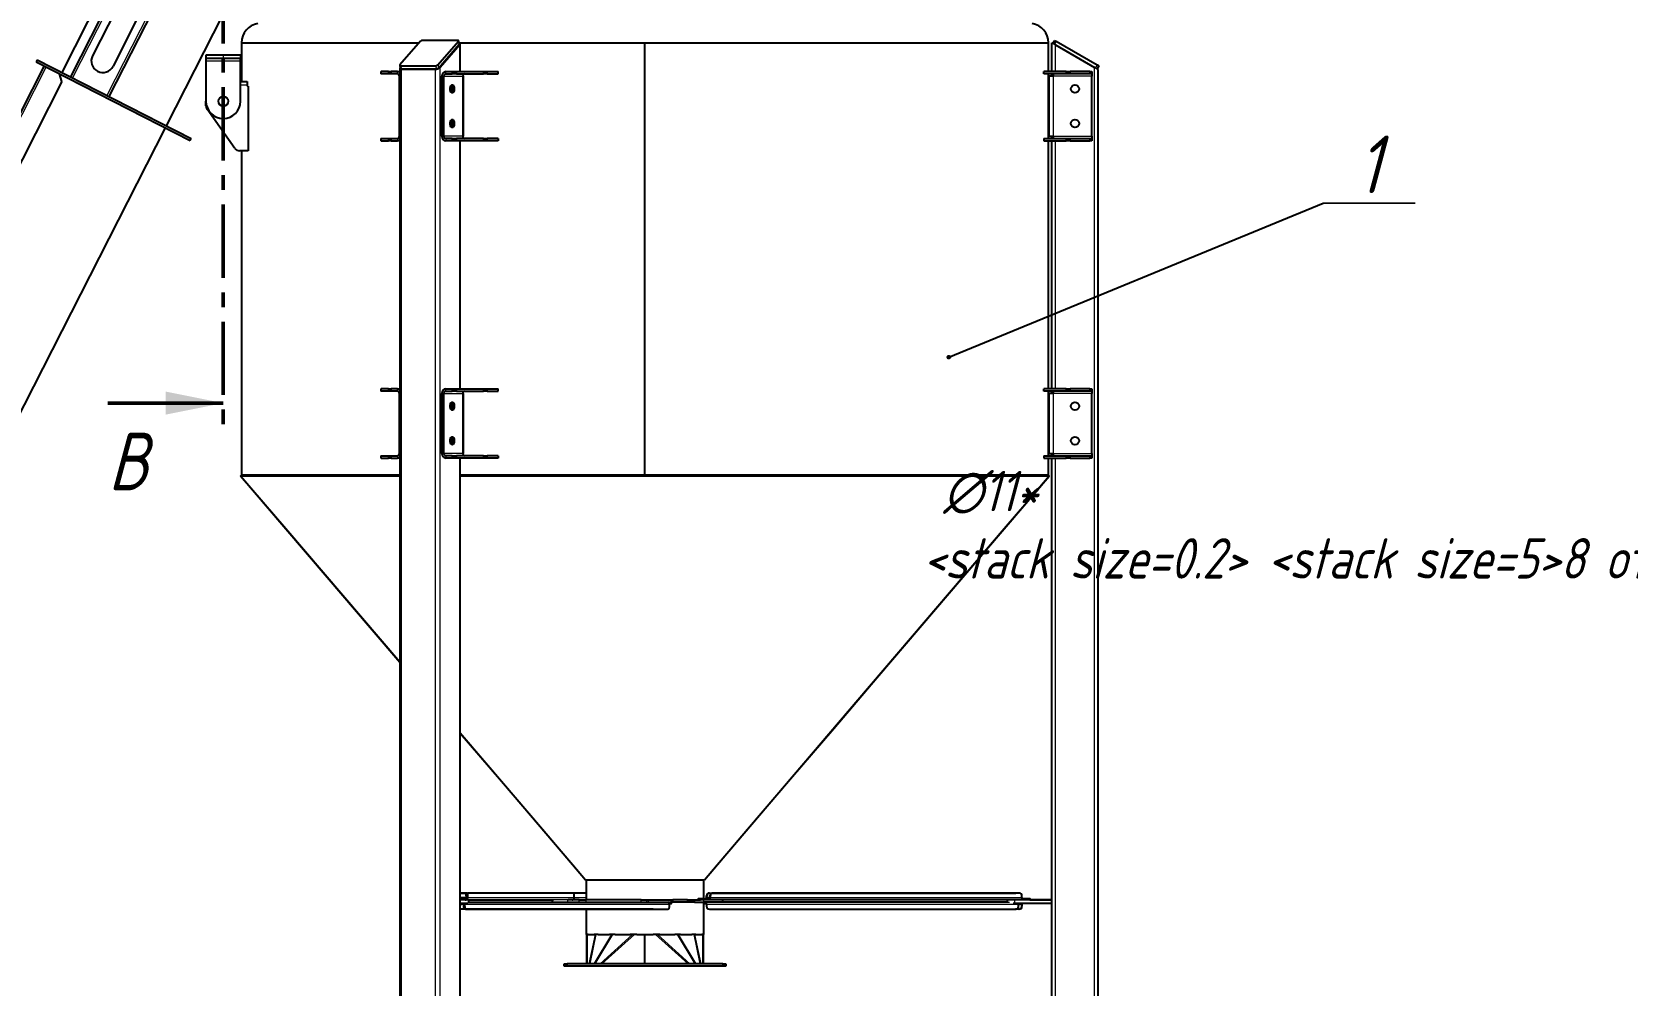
# Model space of a CAD drawing. Header units: millimetres. Extents: x 0 to 594, y -1 to 420.
# Drawn here: x 157.4 to 295.7, y 246.1 to 328.7 of the extents above; entities that cross this region are included whole.
import ezdxf

# ---------------------------------------------------------------- set-up
doc = ezdxf.new("R2010")
doc.units = ezdxf.units.MM
doc.linetypes.add('SLD-Сплошная', pattern=[0])
doc.linetypes.add('SLD-Тонкая-Толстая', pattern=[10.16, 6.35, -1.27, 1.27, -1.27])
doc.styles.add('SLDTEXTSTYLE1', font='')
doc.styles.get('SLDTEXTSTYLE1').set_extended_font_data('ГОСТ тип А', italic=True)
doc.dimstyles.new('ISO-25', dxfattribs={"dimtxt": 2.5, "dimasz": 2.5, "dimexe": 1.25, "dimexo": 0.625, "dimtad": 1, "dimtxsty": 'Standard', "dimcen": 2.5, "dimadec": 0, "dimazin": 0, "dimtfac": 1, "dimtmove": 0, "dimatfit": 3, "dimfxl": 1, "dimarcsym": 0})
doc.dimstyles.new('SLDDIMSTYLE0', dxfattribs={"dimtxt": 3.5, "dimasz": 3, "dimexe": 0, "dimexo": 0.0625, "dimgap": 0.875, "dimtad": 2, "dimdec": 1, "dimlfac": 20, "dimrnd": 1e-09, "dimzin": 12, "dimdsep": 46, "dimtxsty": 'SLDTEXTSTYLE1', "dimsah": 1, "dimcen": 0.09, "dimadec": 0, "dimazin": 3, "dimtfac": 1, "dimtofl": 0, "dimtmove": 0, "dimatfit": 3, "dimfxl": 1, "dimfrac": 2, "dimtolj": 1, "dimtzin": 12, "dimarcsym": 0})
doc.dimstyles.new('SLDDIMSTYLE1', dxfattribs={"dimtxt": 0.18, "dimasz": 1, "dimexe": 0, "dimexo": 0.0625, "dimgap": 0, "dimtad": 0, "dimtih": 1, "dimtoh": 1, "dimdec": 0, "dimrnd": 1e-09, "dimzin": 0, "dimdsep": 46, "dimtxsty": 'Standard', "dimblk1": 'DOT', "dimblk2": 'DOT', "dimsah": 1, "dimcen": 0.09, "dimadec": 0, "dimazin": 0, "dimtfac": 1, "dimtdec": 0, "dimtofl": 0, "dimtmove": 0, "dimatfit": 3, "dimldrblk": 'DOT', "dimfxl": 1, "dimfrac": 2, "dimtolj": 1, "dimtzin": 0, "dimarcsym": 0})
doc.dimstyles.new('SLDDIMSTYLE7', dxfattribs={"dimtxt": 3.5, "dimasz": 3, "dimexe": 0, "dimexo": 0.0625, "dimgap": 0.875, "dimtad": 0, "dimtih": 1, "dimtoh": 1, "dimdec": 1, "dimlfac": 5, "dimrnd": 1e-09, "dimzin": 12, "dimdsep": 46, "dimtxsty": 'SLDTEXTSTYLE1', "dimsah": 1, "dimcen": 0, "dimadec": 0, "dimazin": 3, "dimtfac": 5, "dimtmove": 0, "dimatfit": 3, "dimfxl": 1, "dimfrac": 2, "dimtolj": 1, "dimtzin": 12, "dimarcsym": 0})

# ---------------------------------------------------------------- blocks, each defined once
blk = doc.blocks.new('*D32')
at = {"color": 0, "linetype": 'SLD-Сплошная', "lineweight": -2, "transparency": 16777216}
for p, q in [((189.86, 379.43), (16.1, 379.43)), ((16.1, 173.08), (16.1, 376.43)), ((244.73, 170.08), (16.1, 170.08))]:
    blk.add_line(p, q, dxfattribs=at)
at = {"color": 0, "linetype": 'SLD-Сплошная', "transparency": 16777216}
for points in [[(15.6, 376.43), (16.6, 376.43), (16.1, 379.43)], [(15.6, 173.08), (16.6, 173.08), (16.1, 170.08)]]:
    blk.add_solid(points, dxfattribs=at)
at = {"layer": 'Defpoints', "color": 0, "linetype": 'SLD-Сплошная', "transparency": 16777216}
for p in [(16.1, 379.43), (189.92, 379.43), (244.79, 170.08)]:
    blk.add_point(p, dxfattribs=at)
at = {"color": 0, "linetype": 'SLD-Сплошная', "lineweight": 18, "transparency": 16777216, "insert": (11.72, 333.13), "char_height": 3.5, "attachment_point": 2, "rotation": 90, "style": 'SLDTEXTSTYLE1'}
blk.add_mtext('\\A1;4187.*', dxfattribs=at)
blk = doc.blocks.new('SW_NOTE_0_2')
at = {"color": 0, "linetype": 'SLD-Сплошная', "lineweight": 18}
for p, q in [((0, 0), (8, 0)), ((8, 0), (0, 0)), ((0, 0), (8, 0)), ((8, 0), (0, 0)), ((0, 0), (8, 0)), ((8, 0), (0, 0))]:
    blk.add_line(p, q, dxfattribs=at)
at = {"color": 0, "linetype": 'SLD-Сплошная', "lineweight": 18, "insert": (3.97, 5.85), "char_height": 5, "attachment_point": 2, "style": 'SLDTEXTSTYLE1'}
blk.add_mtext('1', dxfattribs=at)
blk = doc.blocks.new('_Dot')
at = {"color": 0, "linetype": 'ByBlock', "lineweight": -2}
blk.add_line((-0.5, 0), (-1, 0), dxfattribs=at)
at = {"color": 0, "linetype": 'ByBlock', "const_width": 0.5}
blk.add_lwpolyline([(-0.25, 0, 1), (0.25, 0, 1)], format="xyb", close=True, dxfattribs=at)
blk = doc.blocks.new('*D42')
at = {"color": 0, "linetype": 'SLD-Сплошная', "lineweight": -2, "transparency": 16777216}
for p, q in [((347.85, 286.01), (359.69, 304.48)), ((344.85, 286.01), (347.85, 286.01))]:
    blk.add_line(p, q, dxfattribs=at)
at = {"color": 0, "linetype": 'SLD-Сплошная', "transparency": 16777216}
blk.add_solid([(359.27, 304.75), (360.11, 304.21), (361.31, 307.01)], dxfattribs=at)
at = {"layer": 'Defpoints', "color": 0, "linetype": 'SLD-Сплошная', "transparency": 16777216}
for p in [(361.31, 307.01), (360.12, 305.15)]:
    blk.add_point(p, dxfattribs=at)
at = {"color": 0, "linetype": 'SLD-Сплошная', "lineweight": 18, "transparency": 16777216, "insert": (234.64, 290.68), "char_height": 3.5, "attachment_point": 1, "style": 'SLDTEXTSTYLE1'}
blk.add_mtext('\\A1; ∅11*\\P<stack size=0.2> <stack size=5>8 отв.', dxfattribs=at)
blk = doc.blocks.new('*D47')
at = {"color": 0, "lineweight": -2, "transparency": 16777216}
for start, end in [(37.2206, 59.5314), (3.4686, 26.111)]:
    blk.add_arc((114.37, 213.31), 49.56, start, end, dxfattribs=at)
at = {"color": 0, "transparency": 16777216}
for points in [[(139.26, 255.59), (139.74, 256.47), (136.87, 257.47)], [(164.34, 216.33), (163.34, 216.29), (163.93, 213.31)]]:
    blk.add_solid(points, dxfattribs=at)
at = {"layer": 'Defpoints', "color": 0, "transparency": 16777216}
for p in [(168.94, 320.42), (160.64, 231.07), (114.4, 213.31), (114.47, 213.5), (176.58, 213.31)]:
    blk.add_point(p, dxfattribs=at)
at = {"color": 0, "transparency": 16777216, "insert": (156.63, 239.21), "char_height": 3.5, "attachment_point": 5}
blk.add_mtext('63,0°', dxfattribs=at)

msp = doc.modelspace()

# ---------------------------------------------------------------- linework, layer by layer
at = {"color": 7, "linetype": 'SLD-Тонкая-Толстая', "lineweight": 50}
msp.add_line((173.9602, 364.5756), (173.9602, 293.5564), dxfattribs=at)
at = {"color": 7, "linetype": 'SLD-Сплошная', "lineweight": 25}
for p, q in [((178.0161, 360.6928), (159.9473, 325.2307)), ((178.7735, 360.3069), (160.7046, 324.8448)), ((174.0265, 342.7303), (164.0459, 323.1423)), ((169.0355, 320.6), (176.4668, 335.1847)), ((164.6622, 330.6846), (162.6192, 326.6751)), ((166.4442, 329.7766), (164.4013, 325.7671)), ((194.2917, 328.005), (191.2607, 328.005)), ((194.4459, 327.7118), (194.3709, 327.9716)), ((246.0811, 328.005), (245.9311, 327.7452)), ((246.0811, 328.005), (246.211, 327.93)), ((172.4602, 326.7302), (172.4602, 326.4302)), ((173.9602, 326.7302), (172.4602, 326.7302)), ((175.4602, 326.7302), (173.9602, 326.7302)), ((175.4602, 326.7302), (175.4602, 326.4302)), ((175.5445, 327.7952), (175.5445, 324.4302)), ((175.5445, 327.7952), (190.9491, 327.7952)), ((191.0658, 327.93), (189.2823, 325.8706)), ((192.5732, 325.8706), (194.3567, 327.93)), ((192.6482, 325.6108), (194.4317, 327.6702)), ((194.4766, 327.6219), (192.7766, 325.659)), ((194.4218, 327.7952), (210.5445, 327.7952)), ((194.4218, 327.7952), (245.5445, 327.7952)), ((194.5167, 325.2952), (194.5167, 327.7086)), ((210.5445, 327.7952), (245.5445, 327.7952)), ((210.5445, 290.2952), (210.5445, 327.7952)), ((245.5445, 325.2952), (245.5445, 327.7952)), ((245.8445, 325.2952), (245.8445, 327.7952)), ((246.1445, 327.6219), (245.8445, 327.7952)), ((246.1445, 327.6219), (249.5445, 325.659)), ((246.211, 327.93), (249.778, 325.8706)), ((158.4143, 325.7874), (103.9354, 218.8666)), ((157.8089, 326.3203), (157.7181, 326.1421)), ((157.7181, 326.1421), (171.0832, 319.3322)), ((157.8089, 326.3203), (171.174, 319.5104)), ((173.9602, 326.4302), (172.4602, 326.4302)), ((172.4602, 326.4302), (172.4602, 326.2302)), ((172.4602, 326.2302), (172.4602, 322.7302)), ((175.4602, 326.4302), (173.9602, 326.4302)), ((175.4602, 326.2302), (175.4602, 326.4302)), ((175.4602, 322.7302), (175.4602, 326.2302)), ((187.6378, 325.2952), (187.6378, 325.0952)), ((187.6378, 325.2952), (187.6548, 325.2952)), ((188.2797, 325.2952), (187.6548, 325.2952)), ((188.2797, 325.2952), (188.5126, 325.2952)), ((189.0694, 325.2952), (188.5126, 325.2952)), ((189.0694, 325.2952), (189.2723, 325.2952)), ((189.2681, 325.829), (189.3431, 325.5691)), ((189.2723, 325.5724), (189.2723, 173.3459)), ((189.316, 325.663), (189.3124, 325.659)), ((189.3473, 325.7956), (192.3783, 325.7956)), ((189.4223, 325.5358), (192.4533, 325.5358)), ((192.3667, 325.4858), (189.4223, 325.4858)), ((193.2696, 325.2952), (193.8264, 325.2952)), ((193.8264, 325.2952), (194.2058, 325.2952)), ((194.2058, 325.2952), (196.5377, 325.2952)), ((196.5377, 325.2952), (196.8413, 325.2952)), ((196.8413, 325.2952), (197.8102, 325.2952)), ((197.8102, 325.0952), (197.8102, 325.2952)), ((245.1498, 325.0952), (245.1498, 325.2952)), ((247.0874, 325.2952), (245.1498, 325.2952)), ((247.0874, 325.2952), (247.4409, 325.2952)), ((249.1481, 325.2952), (247.4409, 325.2952)), ((249.1481, 325.2952), (249.2945, 325.2952)), ((249.2945, 325.2952), (249.2945, 325.0952)), ((249.8445, 325.4858), (249.5445, 325.659)), ((249.9079, 325.7956), (249.7579, 325.5358)), ((249.778, 325.8706), (249.9079, 325.7956)), ((249.8445, 170.3802), (249.8445, 325.4858)), ((159.9693, 324.4339), (105.9444, 218.4041)), ((159.9693, 324.4339), (159.7508, 325.1064)), ((159.8565, 325.0525), (159.8026, 324.9468)), ((175.4602, 324.4302), (176.034, 324.4302)), ((176.034, 324.4302), (176.034, 324.1302)), ((176.034, 324.1302), (176.034, 324.0302)), ((176.1071, 324.0302), (176.034, 324.0302)), ((176.1071, 324.0302), (176.1071, 318.4302)), ((187.6548, 325.0952), (187.6378, 325.0952)), ((188.2797, 325.0952), (187.6548, 325.0952)), ((188.5126, 325.0952), (188.2797, 325.0952)), ((189.0694, 325.0952), (188.5126, 325.0952)), ((189.2426, 319.6952), (189.2426, 324.8952)), ((192.9232, 319.6952), (192.9232, 324.8952)), ((193.0964, 319.6952), (193.0964, 324.8952)), ((193.2696, 325.0952), (193.8264, 325.0952)), ((194.2058, 325.0952), (193.8264, 325.0952)), ((194.2058, 325.0952), (196.5377, 325.0952)), ((194.7464, 324.8952), (194.8, 324.8952)), ((194.8, 319.6952), (194.8, 324.8952)), ((196.8413, 325.0952), (196.5377, 325.0952)), ((196.8413, 325.0952), (197.8102, 325.0952)), ((247.0874, 325.0952), (245.1498, 325.0952)), ((245.5445, 319.4952), (245.5445, 325.0952)), ((245.5945, 319.6952), (245.5945, 324.8952)), ((245.9945, 324.8952), (245.5945, 324.8952)), ((245.8445, 324.8952), (245.8445, 325.0952)), ((245.9945, 324.8952), (245.9945, 325.0952)), ((247.4409, 325.0952), (247.0874, 325.0952)), ((249.1481, 325.0952), (247.4409, 325.0952)), ((249.2945, 325.0952), (249.1481, 325.0952)), ((249.2945, 325.0952), (249.2945, 324.8952)), ((249.2945, 319.6952), (249.2945, 324.8952)), ((172.4602, 322.3388), (172.4602, 322.7302)), ((174.9577, 318.6418), (172.5517, 322.0505)), ((114.4659, 213.501), (168.9447, 320.4218)), ((194.8, 319.6952), (194.7464, 319.6952)), ((245.5945, 319.6952), (245.9945, 319.6952)), ((245.8445, 319.4952), (245.8445, 319.6952)), ((245.9945, 319.4952), (245.9945, 319.6952)), ((249.2945, 319.6952), (249.2945, 319.4952)), ((171.0832, 319.3322), (171.174, 319.5104)), ((176.1071, 318.4302), (175.3661, 318.4302)), ((175.5445, 318.4302), (175.5445, 290.2952)), ((187.6378, 319.4952), (187.6378, 319.2952)), ((187.6378, 319.4952), (187.6548, 319.4952)), ((187.6548, 319.2952), (187.6378, 319.2952)), ((187.6548, 319.4952), (188.2797, 319.4952)), ((187.6548, 319.2952), (188.2797, 319.2952)), ((188.2797, 319.4952), (188.5126, 319.4952)), ((188.5126, 319.2952), (188.2797, 319.2952)), ((188.5126, 319.4952), (189.0694, 319.4952)), ((188.5126, 319.2952), (189.0694, 319.2952)), ((189.2723, 319.2952), (189.0694, 319.2952)), ((193.8264, 319.4952), (193.2696, 319.4952)), ((193.8264, 319.2952), (193.2696, 319.2952)), ((193.8264, 319.4952), (194.2058, 319.4952)), ((194.2058, 319.2952), (193.8264, 319.2952)), ((196.5377, 319.4952), (194.2058, 319.4952)), ((196.5377, 319.2952), (194.2058, 319.2952)), ((194.5167, 297.7952), (194.5167, 319.2952)), ((196.5377, 319.4952), (196.8413, 319.4952)), ((196.8413, 319.2952), (196.5377, 319.2952)), ((197.8102, 319.4952), (196.8413, 319.4952)), ((197.8102, 319.2952), (196.8413, 319.2952)), ((197.8102, 319.4952), (197.8102, 319.2952)), ((245.1498, 319.4952), (245.1498, 319.2952)), ((245.1498, 319.4952), (247.0874, 319.4952)), ((245.1498, 319.2952), (247.0874, 319.2952)), ((245.5445, 297.7952), (245.5445, 319.2952)), ((245.8445, 297.7952), (245.8445, 319.2952)), ((247.0874, 319.4952), (247.4409, 319.4952)), ((247.4409, 319.2952), (247.0874, 319.2952)), ((247.4409, 319.4952), (249.1481, 319.4952)), ((247.4409, 319.2952), (249.1481, 319.2952)), ((249.1481, 319.4952), (249.2945, 319.4952)), ((249.2945, 319.2952), (249.1481, 319.2952)), ((249.2945, 319.4952), (249.2945, 319.2952)), ((187.6378, 297.7952), (187.6378, 297.5952)), ((187.6378, 297.7952), (187.6548, 297.7952)), ((187.6548, 297.5952), (187.6378, 297.5952)), ((188.2797, 297.7952), (187.6548, 297.7952)), ((188.2797, 297.5952), (187.6548, 297.5952)), ((188.2797, 297.7952), (188.5126, 297.7952)), ((188.5126, 297.5952), (188.2797, 297.5952)), ((189.0694, 297.7952), (188.5126, 297.7952)), ((189.0694, 297.5952), (188.5126, 297.5952)), ((189.0694, 297.7952), (189.2723, 297.7952)), ((193.2696, 297.7952), (193.8264, 297.7952)), ((193.2696, 297.5952), (193.8264, 297.5952)), ((193.8264, 297.7952), (194.2058, 297.7952)), ((194.2058, 297.5952), (193.8264, 297.5952)), ((194.2058, 297.7952), (196.5377, 297.7952)), ((194.2058, 297.5952), (196.5377, 297.5952)), ((196.5377, 297.7952), (196.8413, 297.7952)), ((196.8413, 297.5952), (196.5377, 297.5952)), ((196.8413, 297.7952), (197.8102, 297.7952)), ((196.8413, 297.5952), (197.8102, 297.5952)), ((197.8102, 297.5952), (197.8102, 297.7952)), ((245.1498, 297.5952), (245.1498, 297.7952)), ((247.0874, 297.7952), (245.1498, 297.7952)), ((247.0874, 297.5952), (245.1498, 297.5952)), ((245.5445, 291.9952), (245.5445, 297.5952)), ((245.8445, 297.3952), (245.8445, 297.5952)), ((245.9945, 297.3952), (245.9945, 297.5952)), ((247.0874, 297.7952), (247.4409, 297.7952)), ((247.4409, 297.5952), (247.0874, 297.5952)), ((249.1481, 297.7952), (247.4409, 297.7952)), ((249.1481, 297.5952), (247.4409, 297.5952)), ((249.1481, 297.7952), (249.2945, 297.7952)), ((249.2945, 297.5952), (249.1481, 297.5952)), ((249.2945, 297.7952), (249.2945, 297.5952)), ((249.2945, 297.5952), (249.2945, 297.3952)), ((189.2426, 292.1952), (189.2426, 297.3952)), ((192.9232, 292.1952), (192.9232, 297.3952)), ((193.0964, 292.1952), (193.0964, 297.3952)), ((194.7464, 297.3952), (194.8, 297.3952)), ((194.8, 292.1952), (194.8, 297.3952)), ((245.5945, 292.1952), (245.5945, 297.3952)), ((245.9945, 297.3952), (245.5945, 297.3952)), ((249.2945, 292.1952), (249.2945, 297.3952)), ((187.6378, 291.9952), (187.6378, 291.7952)), ((187.6378, 291.9952), (187.6548, 291.9952)), ((187.6548, 291.9952), (188.2797, 291.9952)), ((188.2797, 291.9952), (188.5126, 291.9952)), ((188.5126, 291.9952), (189.0694, 291.9952)), ((193.8264, 291.9952), (193.2696, 291.9952)), ((193.8264, 291.9952), (194.2058, 291.9952)), ((196.5377, 291.9952), (194.2058, 291.9952)), ((194.8, 292.1952), (194.7464, 292.1952)), ((196.5377, 291.9952), (196.8413, 291.9952)), ((197.8102, 291.9952), (196.8413, 291.9952)), ((197.8102, 291.9952), (197.8102, 291.7952)), ((245.1498, 291.9952), (245.1498, 291.7952)), ((245.1498, 291.9952), (247.0874, 291.9952)), ((245.5945, 292.1952), (245.9945, 292.1952)), ((245.8445, 291.9952), (245.8445, 292.1952)), ((245.9945, 291.9952), (245.9945, 292.1952)), ((247.0874, 291.9952), (247.4409, 291.9952)), ((247.4409, 291.9952), (249.1481, 291.9952)), ((249.1481, 291.9952), (249.2945, 291.9952)), ((249.2945, 292.1952), (249.2945, 291.9952)), ((249.2945, 291.9952), (249.2945, 291.7952)), ((187.6548, 291.7952), (187.6378, 291.7952)), ((187.6548, 291.7952), (188.2797, 291.7952)), ((188.5126, 291.7952), (188.2797, 291.7952)), ((188.5126, 291.7952), (189.0694, 291.7952)), ((189.2723, 291.7952), (189.0694, 291.7952)), ((193.8264, 291.7952), (193.2696, 291.7952)), ((194.2058, 291.7952), (193.8264, 291.7952)), ((196.5377, 291.7952), (194.2058, 291.7952)), ((194.5167, 178.3084), (194.5167, 291.7952)), ((196.8413, 291.7952), (196.5377, 291.7952)), ((197.8102, 291.7952), (196.8413, 291.7952)), ((245.1498, 291.7952), (247.0874, 291.7952)), ((245.5445, 290.2952), (245.5445, 291.7952)), ((245.8445, 253.4802), (245.8445, 291.7952)), ((247.4409, 291.7952), (247.0874, 291.7952)), ((247.4409, 291.7952), (249.1481, 291.7952)), ((249.2945, 291.7952), (249.1481, 291.7952)), ((175.4685, 290.2302), (175.5445, 290.2952)), ((189.2723, 290.2952), (175.5445, 290.2952)), ((175.5445, 290.2952), (189.2723, 290.2952)), ((245.5445, 290.2952), (194.5167, 290.2952)), ((194.5167, 290.2952), (245.5445, 290.2952)), ((245.5445, 290.2952), (245.6205, 290.2302)), ((189.2723, 274.0857), (179.3868, 285.6479)), ((205.3682, 255.2305), (205.3872, 255.2466)), ((205.3744, 255.2305), (205.3682, 255.2305)), ((205.4445, 255.2302), (205.4445, 253.4802)), ((215.6445, 253.5802), (215.6445, 255.2302)), ((215.7107, 255.2305), (215.6981, 255.2305)), ((215.7208, 255.2305), (215.7018, 255.2466)), ((215.7208, 255.2305), (215.7085, 255.2409)), ((215.7146, 255.2305), (215.7208, 255.2305)), ((194.5167, 254.0802), (195.1225, 254.0802)), ((195.1232, 254.0802), (194.5167, 254.0802)), ((195.2385, 253.4802), (194.5167, 253.4803)), ((194.9451, 253.5802), (194.8332, 253.5802)), ((194.9451, 253.4802), (194.9451, 253.5802)), ((195.0392, 253.8302), (195.0392, 253.6802)), ((195.1235, 254.0802), (195.2177, 254.0802)), ((195.1334, 253.8302), (195.1334, 253.6802)), ((204.32, 254.0802), (195.2177, 254.0802)), ((195.2689, 253.2802), (195.2689, 253.4802)), ((195.2689, 253.4802), (202.6121, 253.4802)), ((195.2689, 253.2803), (202.4968, 253.2803)), ((195.2689, 253.2802), (211.8838, 253.2803)), ((195.2701, 253.2803), (195.2701, 253.4802)), ((205.4445, 254.0802), (196.8419, 254.0802)), ((202.4968, 253.4802), (202.4968, 253.2803)), ((204.8227, 253.4802), (203.8866, 253.4802)), ((204.3572, 253.4802), (204.3572, 253.5478)), ((204.4043, 253.6802), (204.4043, 253.8302)), ((204.8227, 253.4802), (205.4127, 253.4802)), ((210.2147, 253.4802), (205.4127, 253.4802)), ((210.2147, 253.4802), (210.6802, 253.4802)), ((210.6802, 253.4802), (210.8621, 253.4802)), ((210.8621, 253.4802), (212.8469, 253.4802)), ((211.8782, 253.2802), (212.8469, 253.2802)), ((212.8469, 253.2802), (212.8469, 253.4802)), ((212.8469, 253.4802), (212.9462, 253.4802)), ((212.8559, 253.1803), (212.8559, 253.2803)), ((212.9462, 253.2802), (212.8559, 253.2802)), ((214.2233, 253.4802), (212.9462, 253.4802)), ((214.2233, 253.2802), (212.9462, 253.2802)), ((214.2233, 253.4802), (214.845, 253.4802)), ((214.845, 253.2802), (214.2233, 253.2802)), ((214.845, 253.4802), (215.2663, 253.4802)), ((214.845, 253.2802), (215.647, 253.2802)), ((215.1689, 253.5802), (215.1689, 253.4802)), ((215.597, 253.5802), (215.9233, 253.5802)), ((215.6445, 250.4802), (215.6445, 253.2802)), ((217.1389, 253.4802), (215.647, 253.4802)), ((217.2898, 253.2802), (215.647, 253.2802)), ((216.1644, 253.5802), (215.8381, 253.5802)), ((215.8876, 253.6802), (215.8876, 253.8302)), ((215.9054, 253.6802), (215.9054, 253.8302)), ((216.1646, 253.5802), (215.9947, 253.5802)), ((216.093, 253.5802), (216.1646, 253.5802)), ((216.1335, 254.0802), (242.6882, 254.0802)), ((216.1514, 254.0802), (242.7061, 254.0802)), ((216.1644, 253.4802), (216.1644, 253.5802)), ((216.1823, 253.8302), (216.1823, 253.6802)), ((216.2002, 253.8302), (216.2002, 253.6802)), ((242.9829, 254.0802), (216.4283, 254.0802)), ((243.0008, 254.0802), (216.4461, 254.0802)), ((243.2111, 253.4802), (217.1359, 253.4802)), ((217.2898, 253.2802), (217.2898, 253.4802)), ((241.9695, 253.2802), (217.2898, 253.2803)), ((241.9695, 253.4802), (241.9695, 253.2802)), ((245.8445, 253.4802), (242.6204, 253.4802)), ((242.7061, 254.0802), (242.6882, 254.0802)), ((243.0008, 254.0802), (242.9829, 254.0802)), ((243.5374, 253.4802), (243.2111, 253.4802)), ((243.242, 253.5802), (243.2962, 253.5802)), ((243.5374, 253.5802), (243.242, 253.5802)), ((243.2468, 253.6802), (243.2468, 253.8302)), ((243.9655, 253.4802), (243.9655, 253.5802)), ((243.9655, 253.4802), (245.8445, 253.4803)), ((245.8445, 253.1802), (245.8445, 253.4802)), ((195.204, 253.1802), (194.5167, 253.1803)), ((211.2551, 252.6803), (194.5167, 252.6802)), ((211.1789, 252.6803), (194.5167, 252.6802)), ((194.8234, 253.0802), (194.8234, 252.9302)), ((194.8997, 253.0802), (194.8997, 252.9302)), ((194.9851, 252.6802), (212.4375, 252.6803)), ((195.0614, 252.6802), (212.5137, 252.6803)), ((196.2605, 252.6802), (195.1246, 252.6802)), ((195.1246, 252.6802), (195.2188, 252.6802)), ((196.8455, 252.6802), (195.2188, 252.6802)), ((205.4445, 252.6803), (205.4445, 250.4802)), ((211.1789, 252.6803), (211.2551, 252.6803)), ((212.4375, 252.6803), (212.5137, 252.6803)), ((212.655, 253.1803), (212.7373, 253.1803)), ((212.6754, 252.9303), (212.6754, 253.0803)), ((215.6445, 253.1803), (215.8923, 253.1803)), ((215.8876, 253.0803), (215.8876, 252.9303)), ((216.1335, 252.6803), (242.6882, 252.6802)), ((245.8445, 253.1802), (242.6204, 253.1802)), ((242.7061, 252.6802), (242.6882, 252.6802)), ((242.9829, 252.6802), (242.7085, 252.6802)), ((242.9342, 252.9302), (242.9342, 253.0802)), ((242.952, 252.9302), (242.952, 253.0802)), ((243.0008, 252.6802), (242.9829, 252.6802)), ((243.2289, 253.0802), (243.2289, 252.9302)), ((243.2468, 253.0802), (243.2468, 252.9302)), ((245.8445, 170.3802), (245.8445, 253.1802)), ((205.4445, 250.4802), (205.4935, 250.4802)), ((205.5233, 250.4802), (205.4935, 250.4802)), ((205.4935, 247.9302), (205.4935, 250.4802)), ((205.6082, 250.4802), (205.5233, 250.4802)), ((205.6082, 250.4802), (206.1477, 250.4802)), ((206.2468, 250.4802), (206.1477, 250.4802)), ((206.2897, 250.4802), (206.2468, 250.4802)), ((206.4744, 250.4802), (206.2897, 250.4802)), ((206.4744, 250.4802), (207.4713, 250.4802)), ((207.656, 250.4802), (207.4713, 250.4802)), ((207.7211, 250.4802), (207.656, 250.4802)), ((207.9603, 250.4802), (207.7211, 250.4802)), ((207.9603, 250.4802), (209.2628, 250.4802)), ((209.4678, 250.4802), (209.2628, 250.4802)), ((209.6244, 250.4802), (209.4678, 250.4802)), ((209.8396, 250.4802), (209.6244, 250.4802)), ((209.8396, 250.4802), (210.5445, 250.4802)), ((210.5445, 247.9302), (210.5445, 250.4802)), ((210.5445, 250.4802), (211.2494, 250.4802)), ((211.4646, 250.4802), (211.2494, 250.4802)), ((211.6212, 250.4802), (211.4646, 250.4802)), ((211.8262, 250.4802), (211.6212, 250.4802)), ((211.8262, 250.4802), (213.1287, 250.4802)), ((213.3679, 250.4802), (213.1287, 250.4802)), ((213.4329, 250.4802), (213.3679, 250.4802)), ((213.6177, 250.4802), (213.4329, 250.4802)), ((213.6177, 250.4802), (214.6146, 250.4802)), ((214.7993, 250.4802), (214.6146, 250.4802)), ((214.8422, 250.4802), (214.7993, 250.4802)), ((214.9413, 250.4802), (214.8422, 250.4802)), ((214.9413, 250.4802), (215.4808, 250.4802)), ((215.5657, 250.4802), (215.4808, 250.4802)), ((215.5955, 250.4802), (215.5657, 250.4802)), ((215.5955, 250.4802), (215.5955, 247.9302)), ((215.5955, 250.4802), (215.6445, 250.4802)), ((203.5445, 247.7302), (203.5445, 247.9302)), ((203.5445, 247.9302), (203.7945, 247.9302)), ((203.7945, 247.7302), (203.5445, 247.7302)), ((217.2945, 247.9302), (203.7945, 247.9302)), ((217.2945, 247.7302), (203.7945, 247.7302)), ((217.2945, 247.9302), (217.5445, 247.9302)), ((217.5445, 247.7302), (217.2945, 247.7302)), ((217.5445, 247.9302), (217.5445, 247.7302))]:
    msp.add_line(p, q, dxfattribs=at)
at = {"color": 8, "linetype": 'SLD-Сплошная', "lineweight": 18}
for p, q in [((178.9517, 360.2161), (160.8828, 324.754)), ((173.802, 342.7303), (163.8677, 323.2331)), ((173.9602, 326.7302), (173.9602, 326.4302)), ((194.3567, 327.93), (194.4317, 327.6702)), ((194.4766, 325.2952), (194.4766, 327.6219)), ((246.211, 327.93), (246.061, 327.6702)), ((246.1445, 325.2952), (246.1445, 327.6219)), ((158.5925, 325.6966), (104.1136, 218.7758)), ((172.4602, 326.2302), (175.4602, 326.2302)), ((187.6548, 325.2952), (187.6548, 325.0952)), ((188.2797, 325.0952), (188.2797, 325.2952)), ((188.5126, 325.2952), (188.5126, 325.0952)), ((189.0694, 325.0952), (189.0694, 325.2952)), ((189.3473, 325.7956), (189.4223, 325.5358)), ((189.4223, 174.0745), (189.4223, 325.4858)), ((192.3667, 170.3802), (192.3667, 325.4858)), ((192.3783, 325.7956), (192.4533, 325.5358)), ((192.5732, 325.8706), (192.6482, 325.6108)), ((192.7766, 170.3802), (192.7766, 325.659)), ((193.2696, 325.0952), (193.2696, 325.2952)), ((193.8264, 325.0952), (193.8264, 325.2952)), ((194.2058, 325.2952), (194.2058, 325.0952)), ((196.5377, 325.0952), (196.5377, 325.2952)), ((196.8413, 325.2952), (196.8413, 325.0952)), ((247.0874, 325.0952), (247.0874, 325.2952)), ((247.4409, 325.2952), (247.4409, 325.0952)), ((249.1481, 325.0952), (249.1481, 325.2952)), ((249.5445, 170.3802), (249.5445, 325.659)), ((249.778, 325.8706), (249.628, 325.6108)), ((176.034, 324.1302), (175.4602, 324.1302)), ((189.2426, 324.8952), (189.2723, 324.8952)), ((193.0964, 324.8952), (192.9232, 324.8952)), ((193.0964, 324.8952), (194.7464, 324.8952)), ((194.7464, 319.6952), (194.7464, 324.8952)), ((249.2945, 324.8952), (245.9945, 324.8952)), ((245.9945, 319.6952), (245.9945, 324.8952)), ((189.2426, 319.6952), (189.2723, 319.6952)), ((193.0964, 319.6952), (192.9232, 319.6952)), ((194.7464, 319.6952), (193.0964, 319.6952)), ((245.9945, 319.6952), (249.2945, 319.6952)), ((187.6548, 319.4952), (187.6548, 319.2952)), ((188.2797, 319.2952), (188.2797, 319.4952)), ((188.5126, 319.4952), (188.5126, 319.2952)), ((189.0694, 319.4952), (189.0694, 319.2952)), ((193.2696, 319.4952), (193.2696, 319.2952)), ((193.8264, 319.2952), (193.8264, 319.4952)), ((194.2058, 319.4952), (194.2058, 319.2952)), ((194.4766, 297.7952), (194.4766, 319.2952)), ((196.5377, 319.2952), (196.5377, 319.4952)), ((196.8413, 319.4952), (196.8413, 319.2952)), ((246.1445, 297.7952), (246.1445, 319.2952)), ((247.0874, 319.2952), (247.0874, 319.4952)), ((247.4409, 319.4952), (247.4409, 319.2952)), ((249.1481, 319.2952), (249.1481, 319.4952)), ((187.6548, 297.7952), (187.6548, 297.5952)), ((188.2797, 297.5952), (188.2797, 297.7952)), ((188.5126, 297.7952), (188.5126, 297.5952)), ((189.0694, 297.5952), (189.0694, 297.7952)), ((193.2696, 297.5952), (193.2696, 297.7952)), ((193.8264, 297.5952), (193.8264, 297.7952)), ((194.2058, 297.7952), (194.2058, 297.5952)), ((196.5377, 297.5952), (196.5377, 297.7952)), ((196.8413, 297.7952), (196.8413, 297.5952)), ((247.0874, 297.5952), (247.0874, 297.7952)), ((247.4409, 297.7952), (247.4409, 297.5952)), ((249.1481, 297.5952), (249.1481, 297.7952)), ((189.2426, 297.3952), (189.2723, 297.3952)), ((193.0964, 297.3952), (192.9232, 297.3952)), ((193.0964, 297.3952), (194.7464, 297.3952)), ((194.7464, 292.1952), (194.7464, 297.3952)), ((249.2945, 297.3952), (245.9945, 297.3952)), ((245.9945, 292.1952), (245.9945, 297.3952)), ((187.6548, 291.9952), (187.6548, 291.7952)), ((188.2797, 291.7952), (188.2797, 291.9952)), ((188.5126, 291.9952), (188.5126, 291.7952)), ((189.0694, 291.9952), (189.0694, 291.7952)), ((189.2426, 292.1952), (189.2723, 292.1952)), ((193.0964, 292.1952), (192.9232, 292.1952)), ((194.7464, 292.1952), (193.0964, 292.1952)), ((193.2696, 291.9952), (193.2696, 291.7952)), ((193.8264, 291.7952), (193.8264, 291.9952)), ((194.2058, 291.9952), (194.2058, 291.7952)), ((196.5377, 291.7952), (196.5377, 291.9952)), ((196.8413, 291.9952), (196.8413, 291.7952)), ((245.9945, 292.1952), (249.2945, 292.1952)), ((247.0874, 291.7952), (247.0874, 291.9952)), ((247.4409, 291.9952), (247.4409, 291.7952)), ((249.1481, 291.7952), (249.1481, 291.9952)), ((194.4766, 178.4211), (194.4766, 291.7952)), ((246.1445, 170.3802), (246.1445, 291.7952)), ((195.0392, 253.6802), (194.5167, 253.6802)), ((194.8332, 253.5802), (194.8332, 253.4802)), ((195.1334, 253.8302), (195.0392, 253.8302)), ((195.1334, 253.6802), (195.0392, 253.6802)), ((195.1334, 253.6802), (204.4043, 253.6802)), ((195.2385, 253.2423), (195.2385, 253.4802)), ((203.8821, 253.4802), (195.2689, 253.4802)), ((203.8388, 253.2803), (203.8388, 253.4802)), ((204.3279, 253.4802), (204.3279, 253.5193)), ((204.4043, 253.6802), (205.4445, 253.6802)), ((204.8227, 253.2803), (204.8227, 253.4802)), ((205.4127, 253.4802), (205.4127, 253.2803)), ((210.2147, 253.2803), (210.2147, 253.4802)), ((210.6802, 253.4802), (210.6802, 253.2803)), ((210.8621, 253.2803), (210.8621, 253.4802)), ((212.7373, 253.1803), (212.7373, 253.2802)), ((212.9462, 253.4802), (212.9462, 253.2802)), ((214.2233, 253.2802), (214.2233, 253.4802)), ((214.845, 253.4802), (214.845, 253.2802)), ((215.3554, 253.4802), (215.3554, 253.5802)), ((215.647, 253.2802), (215.647, 253.4802)), ((215.8381, 253.5802), (215.8381, 253.4802)), ((215.9054, 253.8302), (215.8876, 253.8302)), ((215.8876, 253.6802), (215.9054, 253.6802)), ((216.1823, 253.6802), (215.9054, 253.6802)), ((215.9233, 253.5802), (216.1647, 253.5802)), ((215.9947, 253.5802), (215.9947, 253.5802)), ((216.1335, 254.0802), (216.1514, 254.0802)), ((216.2002, 253.8302), (216.1823, 253.8302)), ((216.2002, 253.6802), (216.1823, 253.6802)), ((216.2002, 253.6802), (243.2468, 253.6802)), ((216.4283, 254.0802), (216.4461, 254.0802)), ((217.2898, 253.2803), (242.1761, 253.2802)), ((242.6204, 253.1802), (242.6204, 253.4802)), ((243.5374, 253.4802), (243.5374, 253.5802)), ((243.9249, 253.5802), (243.9249, 253.4802)), ((194.5167, 253.0802), (194.8234, 253.0802)), ((194.7481, 253.1802), (194.6038, 253.1802)), ((194.8997, 253.0802), (194.8234, 253.0802)), ((194.8234, 252.9302), (194.8997, 252.9302)), ((212.6754, 253.0803), (194.8997, 253.0802)), ((195.0614, 252.6802), (194.9851, 252.6802)), ((242.9342, 253.0802), (215.8876, 253.0803)), ((242.9342, 253.0802), (242.952, 253.0802)), ((242.9342, 252.9302), (242.952, 252.9302)), ((242.952, 253.0802), (243.2289, 253.0802)), ((243.2468, 253.0802), (243.2289, 253.0802)), ((243.2289, 252.9302), (243.2468, 252.9302)), ((205.5233, 250.4802), (205.5233, 247.9302)), ((205.7112, 247.9302), (206.2468, 250.4802)), ((206.2897, 250.4802), (205.7541, 247.9302)), ((206.1307, 247.9302), (207.656, 250.4802)), ((207.7211, 250.4802), (206.1958, 247.9302)), ((206.6494, 247.9302), (209.4678, 250.4802)), ((209.6244, 250.4802), (206.806, 247.9302)), ((214.283, 247.9302), (211.4646, 250.4802)), ((211.6212, 250.4802), (214.4396, 247.9302)), ((214.8932, 247.9302), (213.3679, 250.4802)), ((213.4329, 250.4802), (214.9583, 247.9302)), ((215.3349, 247.9302), (214.7993, 250.4802)), ((214.8422, 250.4802), (215.3778, 247.9302)), ((215.5657, 247.9302), (215.5657, 250.4802)), ((203.7945, 247.9302), (203.7945, 247.7302)), ((217.2945, 247.7302), (217.2945, 247.9302))]:
    msp.add_line(p, q, dxfattribs=at)
at = {"color": 7, "linetype": 'SLD-Сплошная', "lineweight": 50}
msp.add_line((163.9602, 296.5564), (173.9602, 296.5564), dxfattribs=at)
at = {"color": 7, "linetype": 'SLD-Сплошная', "lineweight": 25, "flags": 128}
for points in [[(194.3567, 327.93), (194.3669, 327.9446), (194.3717, 327.9587), (194.3709, 327.9716), (194.3646, 327.983), (194.353, 327.9923), (194.3365, 327.9993), (194.3158, 328.0035), (194.2917, 328.005)], [(189.2823, 325.8706), (189.2721, 325.8559), (189.2673, 325.8419), (189.2681, 325.8289), (189.2744, 325.8175), (189.286, 325.8082), (189.3025, 325.8013), (189.3232, 325.797), (189.3473, 325.7956)], [(189.3431, 325.5691), (189.3431, 325.5691), (189.3494, 325.5577), (189.361, 325.5484), (189.3775, 325.5415), (189.3982, 325.5372), (189.4223, 325.5358)], [(193.6464, 323.7952), (193.6508, 323.873), (193.6637, 323.947), (193.6846, 324.0134), (193.7123, 324.0688), (193.7455, 324.1105), (193.7825, 324.1364), (193.8214, 324.1452), (193.8603, 324.1364), (193.8973, 324.1105), (193.9305, 324.0688), (193.9582, 324.0134), (193.9791, 323.947), (193.992, 323.873), (193.9964, 323.7952), (193.992, 323.7173), (193.9791, 323.6433), (193.9582, 323.5769), (193.9305, 323.5215), (193.8973, 323.4798), (193.8603, 323.4539), (193.8214, 323.4452), (193.7825, 323.4539), (193.7455, 323.4798), (193.7123, 323.5215), (193.6846, 323.5769), (193.6637, 323.6433), (193.6508, 323.7173), (193.6464, 323.7952)], [(193.7348, 324.0993), (193.7573, 324.0688), (193.785, 324.0134), (193.8059, 323.947), (193.8188, 323.873), (193.8232, 323.7952), (193.8188, 323.7173), (193.8059, 323.6433), (193.785, 323.5769), (193.7573, 323.5215), (193.7348, 323.491)], [(193.6464, 320.7952), (193.6508, 320.873), (193.6637, 320.947), (193.6846, 321.0134), (193.7123, 321.0688), (193.7455, 321.1105), (193.7825, 321.1364), (193.8214, 321.1452), (193.8603, 321.1364), (193.8973, 321.1105), (193.9305, 321.0688), (193.9582, 321.0134), (193.9791, 320.947), (193.992, 320.873), (193.9964, 320.7952), (193.992, 320.7173), (193.9791, 320.6433), (193.9582, 320.5769), (193.9305, 320.5215), (193.8973, 320.4798), (193.8603, 320.4539), (193.8214, 320.4452), (193.7825, 320.4539), (193.7455, 320.4798), (193.7123, 320.5215), (193.6846, 320.5769), (193.6637, 320.6433), (193.6508, 320.7173), (193.6464, 320.7952)], [(193.7348, 321.0993), (193.7573, 321.0688), (193.785, 321.0134), (193.8059, 320.947), (193.8188, 320.873), (193.8232, 320.7952), (193.8188, 320.7173), (193.8059, 320.6433), (193.785, 320.5769), (193.7573, 320.5215), (193.7348, 320.491)], [(193.6464, 296.2952), (193.6508, 296.373), (193.6637, 296.447), (193.6846, 296.5134), (193.7123, 296.5688), (193.7455, 296.6105), (193.7825, 296.6364), (193.8214, 296.6452), (193.8603, 296.6364), (193.8973, 296.6105), (193.9305, 296.5688), (193.9582, 296.5134), (193.9791, 296.447), (193.992, 296.373), (193.9964, 296.2952), (193.992, 296.2173), (193.9791, 296.1433), (193.9582, 296.0769), (193.9305, 296.0215), (193.8973, 295.9798), (193.8603, 295.9539), (193.8214, 295.9452), (193.7825, 295.9539), (193.7455, 295.9798), (193.7123, 296.0215), (193.6846, 296.0769), (193.6637, 296.1433), (193.6508, 296.2173), (193.6464, 296.2952)], [(193.7348, 296.5993), (193.7573, 296.5688), (193.785, 296.5134), (193.8059, 296.447), (193.8188, 296.373), (193.8232, 296.2952), (193.8188, 296.2173), (193.8059, 296.1433), (193.785, 296.0769), (193.7573, 296.0215), (193.7348, 295.991)], [(193.6464, 293.2952), (193.6508, 293.373), (193.6637, 293.447), (193.6846, 293.5134), (193.7123, 293.5688), (193.7455, 293.6105), (193.7825, 293.6364), (193.8214, 293.6452), (193.8603, 293.6364), (193.8973, 293.6105), (193.9305, 293.5688), (193.9582, 293.5134), (193.9791, 293.447), (193.992, 293.373), (193.9964, 293.2952), (193.992, 293.2173), (193.9791, 293.1433), (193.9582, 293.0769), (193.9305, 293.0215), (193.8973, 292.9798), (193.8603, 292.9539), (193.8214, 292.9452), (193.7825, 292.9539), (193.7455, 292.9798), (193.7123, 293.0215), (193.6846, 293.0769), (193.6637, 293.1433), (193.6508, 293.2173), (193.6464, 293.2952)], [(193.7348, 293.5993), (193.7573, 293.5688), (193.785, 293.5134), (193.8059, 293.447), (193.8188, 293.373), (193.8232, 293.2952), (193.8188, 293.2173), (193.8059, 293.1433), (193.785, 293.0769), (193.7573, 293.0215), (193.7348, 292.991)], [(179.3868, 285.6479), (177.4276, 287.9391), (175.4685, 290.2302)], [(189.2723, 290.2302), (188.1887, 290.2302), (187.0552, 290.2302), (185.9645, 290.2302), (184.9, 290.2302), (183.884, 290.2302), (182.9184, 290.2302), (182.005, 290.2302), (181.1456, 290.2302), (180.3556, 290.2302), (179.6207, 290.2302), (178.9421, 290.2302), (178.3212, 290.2302), (177.7494, 290.2302), (177.2395, 290.2302), (176.7926, 290.2302), (176.4096, 290.2302), (176.091, 290.2302), (175.8416, 290.2302), (175.6554, 290.2302), (175.5328, 290.2302), (175.4741, 290.2302), (175.4685, 290.2302)], [(175.4874, 290.2302), (179.2221, 285.8552), (182.9586, 281.4802), (186.6965, 277.1052), (189.2723, 274.091)], [(245.6205, 290.2302), (245.6149, 290.2302), (245.5545, 290.2302), (245.428, 290.2302), (245.2355, 290.2302), (244.9774, 290.2302), (244.6542, 290.2302), (244.274, 290.2302), (243.8324, 290.2302), (243.33, 290.2302), (242.7678, 290.2302), (242.135, 290.2302), (241.4426, 290.2302), (240.6917, 290.2302), (239.8838, 290.2302), (239.0205, 290.2302), (238.1202, 290.2302), (237.1696, 290.2302), (236.1704, 290.2302), (235.1245, 290.2302), (234.0136, 290.2302), (232.8583, 290.2302), (231.6608, 290.2302), (230.4234, 290.2302), (229.1484, 290.2302), (227.8619, 290.2302), (226.5438, 290.2302), (225.1966, 290.2302), (223.8227, 290.2302), (222.3989, 290.2302), (220.9527, 290.2302), (219.4868, 290.2302), (218.0041, 290.2302), (216.5072, 290.2302), (215.0261, 290.2302), (213.5368, 290.2302), (212.042, 290.2302), (210.5445, 290.2302), (209.0198, 290.2302), (207.498, 290.2302), (205.9819, 290.2302), (204.4745, 290.2302), (202.9785, 290.2302), (201.5232, 290.2302), (200.0843, 290.2302), (198.6645, 290.2302), (197.2663, 290.2302), (195.8676, 290.2302), (194.5167, 290.2302)], [(215.7004, 255.2305), (219.4376, 259.6053), (223.1759, 263.9802), (226.9148, 268.3552), (230.6538, 272.7302), (234.3925, 277.1052), (238.1304, 281.4802), (241.8669, 285.8552), (245.6016, 290.2302)], [(245.6205, 290.2302), (243.6614, 287.9391), (241.7022, 285.6479)], [(241.7022, 285.6479), (228.9991, 270.7901), (222.6494, 263.3595), (216.3077, 255.9222)], [(194.5167, 267.9544), (197.9131, 263.9802), (201.6514, 259.6053), (205.3886, 255.2305)], [(204.7813, 255.9222), (198.4396, 263.3595), (194.5167, 267.9501)], [(205.3682, 255.2305), (205.0748, 255.5764), (204.7813, 255.9222)], [(205.3909, 255.2305), (205.4079, 255.2304), (205.4866, 255.2304), (205.6067, 255.2304), (205.7672, 255.2304), (205.9666, 255.2303), (206.2035, 255.2303), (206.4759, 255.2303), (206.7815, 255.2303), (207.1179, 255.2303), (207.4823, 255.2302), (207.8717, 255.2302), (208.2829, 255.2302), (208.7127, 255.2302), (209.1574, 255.2302), (209.6134, 255.2302), (210.077, 255.2302), (210.5445, 255.2302), (211.012, 255.2302), (211.4756, 255.2302), (211.9316, 255.2302), (212.3763, 255.2302), (212.8061, 255.2302), (213.2173, 255.2302), (213.6067, 255.2302), (213.9711, 255.2303), (214.3075, 255.2303), (214.6131, 255.2303), (214.8855, 255.2303), (215.1224, 255.2303), (215.3218, 255.2304), (215.4823, 255.2304), (215.6024, 255.2304), (215.6811, 255.2304), (215.6981, 255.2305)], [(216.3077, 255.9222), (216.0142, 255.5764), (215.7208, 255.2305)], [(194.5167, 253.5802), (194.5631, 253.5802), (194.6232, 253.5802), (194.6785, 253.5802), (194.728, 253.5802), (194.7708, 253.5802), (194.8061, 253.5802), (194.8332, 253.5802)], [(195.0392, 253.8302), (195.0408, 253.879), (195.0456, 253.9259), (195.0534, 253.9691), (195.0639, 254.007), (195.0767, 254.0381), (195.0913, 254.0612), (195.1071, 254.0754), (195.1235, 254.0802)], [(195.2177, 254.0802), (195.2012, 254.0754), (195.1854, 254.0612), (195.1708, 254.0381), (195.158, 254.007), (195.1476, 253.9691), (195.1398, 253.9259), (195.135, 253.879), (195.1334, 253.8302)], [(195.2689, 253.4802), (195.2628, 253.4802), (195.2385, 253.4802)], [(204.4043, 253.8302), (204.4027, 253.879), (204.3979, 253.9259), (204.3901, 253.9691), (204.3796, 254.007), (204.3668, 254.0381), (204.3522, 254.0612), (204.3364, 254.0754), (204.32, 254.0802)], [(212.8469, 253.2803), (212.8495, 253.2803), (212.8558, 253.2803), (212.8559, 253.2803)], [(215.2095, 253.5802), (215.1837, 253.5802), (215.1706, 253.5802), (215.1703, 253.5802), (215.1829, 253.5802), (215.2082, 253.5802), (215.2457, 253.5802), (215.295, 253.5802), (215.3554, 253.5802)], [(215.597, 253.5802), (215.5312, 253.5802), (215.4684, 253.5802), (215.4095, 253.5802), (215.3557, 253.5802), (215.308, 253.5802), (215.2673, 253.5802), (215.2342, 253.5802), (215.2095, 253.5802)], [(215.2663, 253.4802), (215.295, 253.4802), (215.3554, 253.4802)], [(215.3554, 253.5802), (215.4007, 253.5802), (215.4525, 253.5802), (215.5096, 253.5802), (215.5712, 253.5802), (215.6361, 253.5802), (215.703, 253.5802), (215.7707, 253.5802), (215.8381, 253.5802)], [(215.647, 253.4802), (215.6361, 253.4802), (215.5712, 253.4802), (215.5096, 253.4802), (215.4525, 253.4802), (215.4007, 253.4802), (215.3554, 253.4802)], [(215.9947, 253.5802), (215.9264, 253.5802), (215.866, 253.5802), (215.8178, 253.5802), (215.785, 253.5802), (215.7698, 253.5802), (215.7733, 253.5802), (215.7952, 253.5802), (215.8341, 253.5802), (215.8873, 253.5802), (215.9511, 253.5802), (216.0213, 253.5802), (216.093, 253.5802)], [(215.8876, 253.0803), (215.8882, 253.1193), (215.8903, 253.1568), (215.8936, 253.1914), (215.898, 253.2217), (215.9034, 253.2466), (215.9096, 253.265), (215.9163, 253.2764), (215.9233, 253.2803)], [(242.6204, 253.4802), (242.4999, 253.4802), (242.4173, 253.4802)], [(243.2468, 253.6802), (243.2461, 253.6412), (243.2441, 253.6037), (243.2408, 253.5691), (243.2363, 253.5388), (243.2309, 253.5139), (243.2247, 253.4955), (243.218, 253.4841), (243.2111, 253.4802)], [(243.242, 253.5802), (243.2683, 253.5802), (243.3165, 253.5802), (243.3494, 253.5802), (243.3645, 253.5802), (243.3611, 253.5802), (243.3391, 253.5802), (243.3002, 253.5802), (243.2471, 253.5802), (243.242, 253.5802)], [(243.779, 253.5802), (243.7336, 253.5802), (243.6819, 253.5802), (243.6247, 253.5802), (243.5631, 253.5802), (243.4983, 253.5802), (243.4313, 253.5802), (243.3636, 253.5802), (243.2962, 253.5802)], [(243.5374, 253.5802), (243.6031, 253.5802), (243.666, 253.5802), (243.7248, 253.5802), (243.7786, 253.5802), (243.8263, 253.5802), (243.8671, 253.5802), (243.9001, 253.5802), (243.9249, 253.5802)], [(243.9249, 253.4802), (243.9001, 253.4802), (243.8671, 253.4802), (243.8263, 253.4802), (243.7786, 253.4802), (243.7248, 253.4802), (243.666, 253.4802), (243.6031, 253.4802), (243.5374, 253.4802)], [(243.9249, 253.5802), (243.9506, 253.5802), (243.9637, 253.5802), (243.964, 253.5802), (243.9514, 253.5802), (243.9261, 253.5802), (243.8886, 253.5802), (243.8393, 253.5802), (243.779, 253.5802)], [(243.9249, 253.4802), (243.9506, 253.4802), (243.9637, 253.4802), (243.9655, 253.4802)], [(194.6321, 253.1802), (194.5884, 253.1802), (194.5314, 253.1802), (194.5167, 253.1802)], [(194.5167, 253.1802), (194.5314, 253.1802), (194.5884, 253.1802), (194.6321, 253.1802), (194.6596, 253.1802), (194.6689, 253.1802), (194.6596, 253.1802), (194.6321, 253.1802)], [(194.5167, 253.1802), (194.5952, 253.1802), (194.7167, 253.1802), (194.7502, 253.1802)], [(194.9851, 252.6802), (194.9536, 252.6851), (194.9232, 252.6993), (194.8953, 252.7224), (194.8708, 252.7535), (194.8507, 252.7914), (194.8357, 252.8346), (194.8265, 252.8815), (194.8234, 252.9302)], [(194.8997, 252.9302), (194.9028, 252.8815), (194.912, 252.8346), (194.927, 252.7914), (194.9471, 252.7535), (194.9716, 252.7224), (194.9995, 252.6993), (195.0298, 252.6851), (195.0614, 252.6802)], [(212.5137, 252.6803), (212.5453, 252.6851), (212.5756, 252.6993), (212.6036, 252.7224), (212.6281, 252.7535), (212.6482, 252.7914), (212.6631, 252.8346), (212.6723, 252.8815), (212.6754, 252.9303)], [(212.655, 253.1803), (212.7176, 253.1803), (212.7744, 253.1803), (212.8199, 253.1803)], [(212.8199, 253.1803), (212.8408, 253.1803), (212.8529, 253.1803), (212.8558, 253.1803), (212.8495, 253.1803), (212.8341, 253.1803), (212.81, 253.1803), (212.7775, 253.1803), (212.7373, 253.1803)], [(242.6204, 253.1802), (242.4999, 253.1802), (242.4816, 253.1802)]]:
    msp.add_lwpolyline(points, dxfattribs=at)
at = {"color": 7, "linetype": 'SLD-Сплошная', "lineweight": 25}
for centre, radius in [((247.8445, 323.7952), 0.35), ((173.9602, 322.7302), 0.425), ((247.8445, 320.7952), 0.35), ((247.8445, 296.2952), 0.35), ((247.8445, 293.2952), 0.35)]:
    msp.add_circle(centre, radius, dxfattribs=at)
for centre, radius, start, end in [((177.2445, 327.7952), 1.7, 99.983628, 180), ((243.8445, 327.7952), 1.7, 0, 80.016372), ((191.2582, 327.7206), 0.2844, 89.51435, 132.589099), ((163.5102, 326.2211), 1, 153, 333), ((194.4004, 327.7041), 0.0462, 312.70791, 9.571487), ((189.0658, 324.9762), 0.319, 49.678058, 89.361889), ((192.3808, 326.0799), 0.2844, 269.51435, 312.589099), ((192.4558, 325.8201), 0.2844, 269.51435, 312.589099), ((193.2985, 324.9202), 0.3761, 94.40195, 183.811261), ((189.055, 324.9077), 0.1881, 356.188739, 85.59805), ((193.284, 324.9077), 0.1881, 94.40195, 183.811261), ((193.1595, 323.7952), 0.6004, 334.711466, 25.288534), ((194.934, 324.9077), 0.1881, 94.40195, 183.811261), ((173.9602, 322.7302), 1.5, 180, 0), ((172.9602, 322.3388), 0.5, 180, 215.215206), ((193.1595, 320.7952), 0.6004, 334.711468, 25.288532), ((189.055, 319.6827), 0.1881, 274.40195, 3.811261), ((193.2985, 319.6702), 0.3761, 176.188739, 265.59805), ((193.284, 319.6827), 0.1881, 176.188739, 265.59805), ((194.934, 319.6827), 0.1881, 176.188739, 265.59805), ((175.3661, 318.9302), 0.5, 215.215206, 270), ((189.0658, 319.6141), 0.319, 270.638111, 310.321942), ((189.0658, 297.4762), 0.319, 49.678058, 89.361889), ((189.055, 297.4077), 0.1881, 356.188739, 85.59805), ((193.2985, 297.4202), 0.3761, 94.40195, 183.811261), ((193.284, 297.4077), 0.1881, 94.40195, 183.811261), ((194.934, 297.4077), 0.1881, 94.40195, 183.811261), ((193.1595, 296.2952), 0.6004, 334.711469, 25.288531), ((193.1595, 293.2952), 0.6004, 334.711471, 25.288529), ((189.055, 292.1827), 0.1881, 274.40195, 3.811261), ((193.2985, 292.1702), 0.3761, 176.188739, 265.59805), ((193.284, 292.1827), 0.1881, 176.188739, 265.59805), ((194.934, 292.1827), 0.1881, 176.188739, 265.59805), ((189.0658, 292.1141), 0.319, 270.638111, 310.321942), ((194.9421, 253.6774), 0.0972, 271.78126, 1.676787), ((194.939, 253.6746), 0.1944, 271.78126, 1.676787), ((204.21, 253.6745), 0.1944, 271.78126, 1.676787), ((212.4945, 253.1009), 0.1821, 353.499956, 80.026863), ((216.1356, 253.8322), 0.248, 90.468331, 180.460691), ((216.8714, 253.6772), 0.9838, 179.823707, 185.656868), ((216.0588, 253.656), 0.1553, 171.031817, 209.223513), ((216.1534, 253.8322), 0.248, 90.468331, 180.460691), ((216.0289, 253.656), 0.1552, 330.775626, 8.968739), ((215.8838, 253.6325), 0.3199, 331.583842, 8.577011), ((216.4303, 253.8322), 0.248, 90.468331, 180.460691), ((216.4482, 253.8322), 0.248, 90.468331, 180.460691), ((242.9988, 253.8322), 0.248, 359.539279, 89.531858), ((194.7335, 253.0907), 0.0906, 353.373581, 81.298931), ((194.6513, 253.0816), 0.2485, 359.698864, 23.404342), ((216.1356, 252.9283), 0.248, 179.539309, 269.531669), ((242.6862, 252.9282), 0.248, 270.468142, 0.46072), ((242.704, 252.9282), 0.248, 270.468142, 0.46072), ((243.918, 253.0833), 0.9838, 174.343366, 180.176281), ((243.1054, 253.1044), 0.1553, 150.776494, 188.968182), ((242.9809, 252.9283), 0.248, 270.468142, 0.46072), ((242.9988, 252.9283), 0.248, 270.468142, 0.46072), ((243.0756, 253.1044), 0.1552, 351.031262, 29.224367), ((242.263, 253.0833), 0.9838, 359.82375, 5.655761)]:
    msp.add_arc(centre, radius, start, end, dxfattribs=at)
for centre, start_param, end_param in [((194.2167, 327.6219), 5.59284995, 6.92820266), ((189.5723, 325.659), 2.45125729, 4.02205362), ((192.5167, 325.659), 4.02205362, 5.59284995)]:
    msp.add_ellipse(centre, major_axis=(0.2958, 0.1103), ratio=0.45141623, start_param=start_param, end_param=end_param, dxfattribs=at)
at = {"color": 7, "linetype": 'SLD-Сплошная', "lineweight": 50}
msp.add_solid([(173.9602, 296.5564), (168.9602, 297.5564), (168.9602, 295.5564)], dxfattribs=at)

# ---------------------------------------------------------------- block references
at = {"color": 7, "linetype": 'SLD-Сплошная', "lineweight": 18}
msp.add_blockref('SW_NOTE_0_2', (269.3611, 313.905), dxfattribs=at)

# ---------------------------------------------------------------- texts
at = {"color": 7, "linetype": 'Continuous', "insert": (163.9602, 294.0008), "char_height": 5, "attachment_point": 1, "style": 'SLDTEXTSTYLE1'}
msp.add_mtext('B', dxfattribs=at)

# ---------------------------------------------------------------- dimensions: what is measured, and where the dimension line sits
at = {"color": 7, "linetype": 'SLD-Сплошная', "lineweight": 18}
dim = msp.add_linear_dim(base=(16.0957, 379.4306), p1=(244.7945, 170.0802), p2=(189.9204, 379.4306), angle=90, text='<>.*', dimstyle='SLDDIMSTYLE0', override={"dimlfac": 20}, dxfattribs=at)
dim.commit()
dim.dimension.update_dxf_attribs({"geometry": '*D32', "text_midpoint": (16.0957, 333.128), "dimtype": 160})
dim = msp.add_angular_dim_2l(base=(160.6404, 231.0733), line1=((114.3974, 213.3115), (176.5751, 213.3115)), line2=((114.4659, 213.501), (168.9447, 320.4218)), dimstyle='ISO-25', override={"dimtxt": 3.5, "dimasz": 3, "dimexe": 1, "dimexo": 0, "dimgap": 2, "dimtih": 1, "dimtoh": 1, "dimdec": 1, "dimlfac": 50, "dimzin": 0, "dimadec": 1, "dimtzin": 0})
dim.commit()
dim.dimension.update_dxf_attribs({"geometry": '*D47', "text_midpoint": (156.6287, 239.2081)})
dim = msp.add_diameter_dim_2p(p1=(360.1222, 305.1537), p2=(361.3097, 307.0057), text=' <>*\\P<stack size=0.2> <stack size=5>8 отв.', dimstyle='SLDDIMSTYLE7', override={"dimlfac": 5}, dxfattribs=at)
dim.commit()
dim.dimension.update_dxf_attribs({"geometry": '*D42', "text_midpoint": (289.3075, 286.0141), "dimtype": 163})

# ---------------------------------------------------------------- leaders
msp.add_leader([(236.8911, 300.5364), (269.3611, 313.905)], dimstyle='SLDDIMSTYLE1', override={"dimscale": 0.389648}, dxfattribs=at)

doc.saveas('drawing.dxf')
